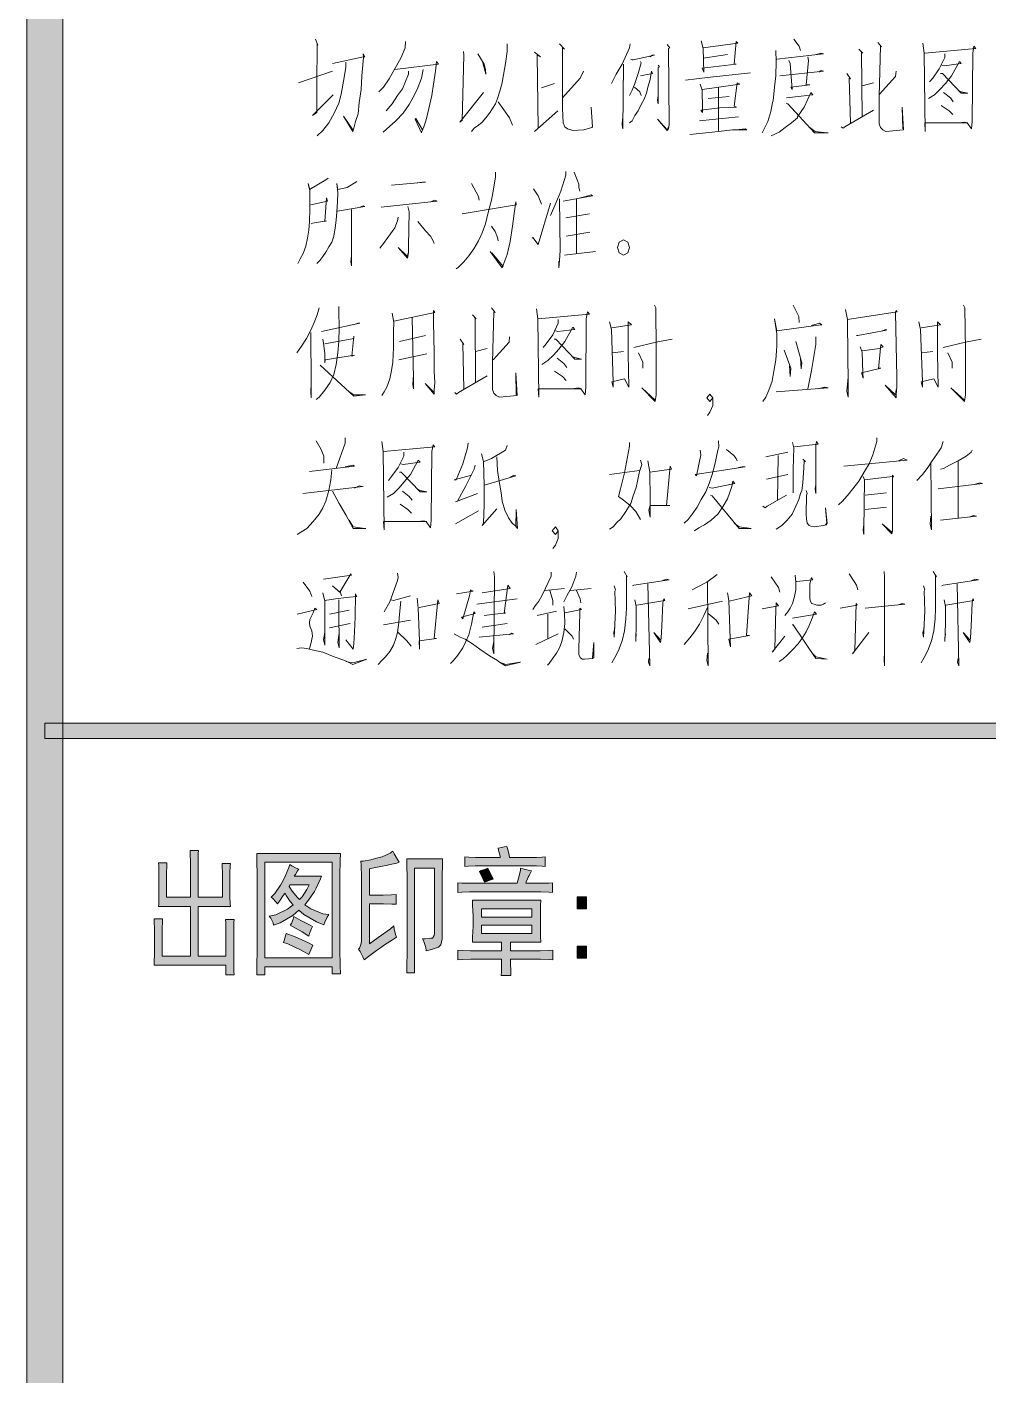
# Model space of a CAD drawing. Header units: millimetres. Extents: x 0 to 586, y 0 to 414.
# Drawn here: x 541.05 to 559.45, y 281.73 to 307.53 of the extents above; entities that cross this region are included whole.
import ezdxf

# ---------------------------------------------------------------- set-up
doc = ezdxf.new("R2010")
doc.units = ezdxf.units.MM

msp = doc.modelspace()

# ---------------------------------------------------------------- hatches: boundary and pattern name
h = msp.add_hatch(color=0)
h.dxf.hatch_style = 2
h.paths.add_polyline_path([(541.736139, 9.860139), (541.048222, 9.860139), (541.048222, 404.223361), (541.736139, 404.223361)])
h = msp.add_hatch(color=0)
h.dxf.hatch_style = 2
h.paths.add_polyline_path([(541.390417, 293.906222), (541.390417, 294.202556), (575.772139, 294.202556), (575.772139, 293.906222)])
h = msp.add_hatch(color=0)
h.dxf.hatch_style = 2
h.paths.add_polyline_path([(550.238083, 291.838944), (550.255722, 291.7825), (550.283944, 291.676667), (550.291, 291.630806), (550.749611, 291.630806), (550.802528, 291.630806), (550.915417, 291.637861), (550.971861, 291.641389), (550.971861, 291.457944), (550.915417, 291.461472), (550.806056, 291.468528), (550.756667, 291.468528), (549.694806, 291.468528), (549.627778, 291.468528), (549.493722, 291.461472), (549.43375, 291.457944), (549.43375, 291.641389), (549.511361, 291.637861), (549.638361, 291.630806), (549.68775, 291.630806), (550.107556, 291.630806), (550.107556, 291.659028), (550.086389, 291.743694), (550.06875, 291.807194), (550.1005, 291.817778), (550.188694, 291.831889)])
h = msp.add_hatch(color=0)
h.dxf.hatch_style = 2
h.paths.add_polyline_path([(543.729333, 291.5285), (543.725806, 291.461472), (543.722278, 291.338), (543.722278, 291.281556), (543.722278, 290.868806), (544.177361, 290.868806), (544.177361, 291.475583), (544.177361, 291.549667), (544.173833, 291.694306), (544.170306, 291.764861), (544.332583, 291.764861), (544.329056, 291.704889), (544.325528, 291.56025), (544.325528, 291.475583), (544.325528, 290.868806), (544.791194, 290.868806), (544.791194, 291.249806), (544.791194, 291.330944), (544.787667, 291.468528), (544.784139, 291.517917), (544.946417, 291.517917), (544.939361, 291.468528), (544.935833, 291.327417), (544.935833, 291.239222), (544.935833, 290.960528), (544.935833, 290.879389), (544.939361, 290.745333), (544.946417, 290.692417), (544.325528, 290.692417), (544.325528, 289.743444), (544.858222, 289.743444), (544.858222, 290.177361), (544.858222, 290.254972), (544.854694, 290.389028), (544.851167, 290.445472), (545.013444, 290.445472), (545.009917, 290.389028), (545.006389, 290.2585), (545.006389, 290.187944), (545.006389, 289.722278), (545.006389, 289.619972), (545.009917, 289.450639), (545.013444, 289.383611), (544.858222, 289.383611), (544.858222, 289.567056), (543.482389, 289.567056), (543.485917, 289.630556), (543.489444, 289.778722), (543.489444, 289.866917), (543.489444, 290.177361), (543.489444, 290.265556), (543.485917, 290.403139), (543.482389, 290.456056), (543.644667, 290.456056), (543.641139, 290.403139), (543.637611, 290.265556), (543.637611, 290.177361), (543.637611, 289.743444), (544.177361, 289.743444), (544.177361, 290.692417), (543.567056, 290.692417), (543.570583, 290.745333), (543.574111, 290.872333), (543.574111, 290.949944), (543.574111, 291.270972), (543.574111, 291.338), (543.570583, 291.468528), (543.567056, 291.5285)])
h = msp.add_hatch(color=0)
h.paths.add_polyline_path([(547.048972, 291.704889), (547.045444, 291.574361), (547.041917, 291.292139), (547.041917, 291.136917), (547.041917, 290.032722), (547.041917, 289.873972), (547.045444, 289.556472), (547.048972, 289.404778), (546.89375, 289.404778), (546.89375, 289.538833), (545.602583, 289.538833), (545.602583, 289.383611), (545.447361, 289.383611), (545.450889, 289.542361), (545.454417, 289.873972), (545.454417, 290.043306), (545.454417, 291.136917), (545.454417, 291.285083), (545.450889, 291.570833), (545.447361, 291.704889)])
h.paths.add_polyline_path([(546.89375, 289.711694), (546.89375, 291.539083), (545.602583, 291.539083), (545.602583, 289.711694)])
h = msp.add_hatch(color=0)
h.dxf.hatch_style = 2
h.paths.add_polyline_path([(548.124944, 290.103278), (548.047333, 290.057417), (547.895639, 289.958639), (547.818028, 289.902194), (547.743944, 289.849278), (547.588722, 289.732861), (547.507583, 289.672889), (547.479361, 289.729333), (547.426444, 289.831639), (547.398222, 289.8775), (547.415861, 289.895139), (547.444083, 289.965694), (547.451139, 290.022139), (547.451139, 291.105167), (547.451139, 291.256861), (547.447611, 291.482639), (547.444083, 291.56025), (547.486417, 291.56025), (547.634583, 291.588472), (547.740417, 291.616694), (547.849778, 291.644917), (548.005, 291.715472), (548.054389, 291.754278), (548.082611, 291.697833), (548.146111, 291.592), (548.177861, 291.539083), (548.128472, 291.524972), (548.005, 291.493222), (547.927389, 291.475583), (547.853306, 291.461472), (547.691028, 291.429722), (547.606361, 291.415611), (547.606361, 290.911139), (547.793333, 290.911139), (547.867417, 290.911139), (548.029694, 290.914667), (548.117889, 290.921722), (548.117889, 290.73475), (548.03675, 290.738278), (547.874472, 290.745333), (547.793333, 290.745333), (547.606361, 290.745333), (547.606361, 289.979806), (547.775694, 290.096222), (548.008528, 290.265556), (548.072028, 290.322), (548.079083, 290.265556), (548.107306, 290.156194)])
h = msp.add_hatch(color=0)
h.dxf.hatch_style = 2
h.paths.add_polyline_path([(549.006889, 291.602583), (549.003361, 291.493222), (548.999833, 291.2745), (548.999833, 291.168667), (548.999833, 290.166778), (548.999833, 290.075056), (548.975139, 289.958639), (548.950444, 289.933944), (548.92575, 289.912778), (548.795222, 289.866917), (548.689389, 289.84575), (548.685861, 289.90925), (548.650583, 290.022139), (548.618833, 290.075056), (548.67175, 290.075056), (548.752889, 290.078583), (548.781111, 290.085639), (548.812861, 290.089167), (548.848139, 290.135028), (548.851667, 290.177361), (548.851667, 291.426194), (548.467139, 291.426194), (548.467139, 289.422417), (548.318972, 289.422417), (548.3225, 289.552944), (548.326028, 289.821056), (548.326028, 289.962167), (548.326028, 291.136917), (548.326028, 291.249806), (548.3225, 291.482639), (548.318972, 291.602583)])
h = msp.add_hatch(color=0)
h.paths.add_polyline_path([(546.251694, 291.405028), (546.230528, 291.373278), (546.188194, 291.30625), (546.167028, 291.270972), (546.685611, 291.270972), (546.6715, 291.225111), (546.618583, 291.112222), (546.586833, 291.045194), (546.551556, 290.978167), (546.442194, 290.815889), (546.368111, 290.724167), (546.484528, 290.646556), (546.713833, 290.554833), (546.826722, 290.537194), (546.7985, 290.491333), (546.752639, 290.392556), (546.731472, 290.343167), (546.590361, 290.399611), (546.350472, 290.537194), (546.251694, 290.621861), (546.138806, 290.523083), (545.898917, 290.378444), (545.771917, 290.332583), (545.761333, 290.378444), (545.719, 290.466639), (545.68725, 290.508972), (545.810722, 290.533667), (546.040028, 290.643028), (546.145861, 290.724167), (546.089417, 290.791194), (546.011806, 290.904083), (545.990639, 290.949944), (545.955361, 290.900556), (545.881278, 290.794722), (545.842472, 290.745333), (545.81425, 290.784139), (545.757806, 290.847639), (545.726056, 290.868806), (545.793083, 290.939361), (545.905972, 291.101639), (545.951833, 291.193361), (545.997694, 291.285083), (546.064722, 291.436778), (546.082361, 291.49675), (546.121167, 291.472056), (546.205833, 291.426194)])
h.paths.add_polyline_path([(546.06825, 291.073417), (546.124694, 290.98875), (546.227, 290.86175), (546.269333, 290.826472), (546.318722, 290.879389), (546.410444, 291.016972), (546.452778, 291.105167), (546.082361, 291.105167)])
h = msp.add_hatch(color=0)
h.dxf.hatch_style = 2
h.paths.add_polyline_path([(550.809583, 291.136917), (550.887194, 291.136917), (551.038889, 291.140444), (551.112972, 291.1475), (551.112972, 290.960528), (551.038889, 290.967583), (550.887194, 290.971111), (550.809583, 290.971111), (549.596028, 290.971111), (549.521944, 290.971111), (549.373778, 290.967583), (549.299694, 290.960528), (549.299694, 291.1475), (549.377306, 291.140444), (549.525472, 291.136917), (549.596028, 291.136917), (550.432111, 291.136917), (550.460333, 291.235694), (550.495611, 291.380333), (550.499139, 291.426194), (550.541472, 291.415611), (550.647306, 291.390917), (550.710806, 291.373278), (550.693167, 291.348583), (550.661417, 291.288611), (550.647306, 291.256861), (550.633194, 291.221583), (550.6085, 291.161611), (550.601444, 291.136917)])
h = msp.add_hatch(color=0)
h.dxf.hatch_style = 2
h.paths.add_polyline_path([(549.712444, 291.362694), (549.747722, 291.380333), (549.828861, 291.408556), (549.874722, 291.426194), (549.895889, 291.373278), (549.948806, 291.270972), (549.9735, 291.218056), (549.927639, 291.203944), (549.8465, 291.172194), (549.811222, 291.158083), (549.786528, 291.214528), (549.733611, 291.316833)])
h = msp.add_hatch(color=0)
h.paths.add_polyline_path([(550.887194, 290.815889), (550.883667, 290.710056), (550.880139, 290.501917), (550.880139, 290.403139), (550.880139, 290.311417), (550.883667, 290.113861), (550.887194, 290.011556), (550.308639, 290.011556), (550.308639, 289.84575), (550.802528, 289.84575), (550.876611, 289.84575), (551.035361, 289.852806), (551.120028, 289.856333), (551.120028, 289.672889), (551.038889, 289.676417), (550.880139, 289.683472), (550.802528, 289.683472), (550.308639, 289.683472), (550.308639, 289.605861), (550.312167, 289.450639), (550.315694, 289.373028), (550.128722, 289.373028), (550.13225, 289.450639), (550.135778, 289.605861), (550.135778, 289.683472), (549.610139, 289.683472), (549.550167, 289.683472), (549.394944, 289.676417), (549.299694, 289.672889), (549.299694, 289.856333), (549.391417, 289.852806), (549.539583, 289.84575), (549.603083, 289.84575), (550.135778, 289.84575), (550.135778, 290.011556), (549.578389, 290.011556), (549.581917, 290.113861), (549.588972, 290.314944), (549.588972, 290.413722), (549.588972, 290.5125), (549.581917, 290.713583), (549.578389, 290.815889)])
h.paths.add_polyline_path([(550.717861, 290.487806), (550.717861, 290.650083), (549.75125, 290.650083), (549.75125, 290.487806)])
h.paths.add_polyline_path([(550.717861, 290.177361), (550.717861, 290.332583), (549.75125, 290.332583), (549.75125, 290.177361)])
h = msp.add_hatch(color=0)
h.dxf.hatch_style = 2
h.paths.add_polyline_path([(551.762083, 290.650083), (551.582167, 290.650083), (551.582167, 290.879389), (551.762083, 290.879389)])
h = msp.add_hatch(color=0)
h.dxf.hatch_style = 2
h.paths.add_polyline_path([(546.159972, 290.498389), (546.2905, 290.424306), (546.470417, 290.332583), (546.516278, 290.311417), (546.495111, 290.269083), (546.459833, 290.177361), (546.445722, 290.124444), (546.315194, 290.209111), (546.135278, 290.311417), (546.089417, 290.332583), (546.110583, 290.367861), (546.145861, 290.449)])
h = msp.add_hatch(color=0)
h.dxf.hatch_style = 2
h.paths.add_polyline_path([(546.011806, 290.177361), (546.184667, 290.110333), (546.438667, 289.997444), (546.523333, 289.951583), (546.505694, 289.90925), (546.466889, 289.821056), (546.445722, 289.775194), (546.286972, 289.863389), (546.043556, 289.976278), (545.958889, 290.000972), (545.973, 290.043306), (546.001222, 290.1315)])
h = msp.add_hatch(color=0)
h.dxf.hatch_style = 2
h.paths.add_polyline_path([(551.762083, 289.701111), (551.582167, 289.701111), (551.582167, 289.930417), (551.762083, 289.930417)])

# ---------------------------------------------------------------- linework, layer by layer
at = {"color": 0, "lineweight": 0}
for points in [[(541.736139, 9.860139), (541.048222, 9.860139), (541.048222, 404.223361), (541.736139, 404.223361)], [(552.587583, 303.304222), (552.552306, 303.406528), (552.471167, 303.448861), (552.3865, 303.406528), (552.35475, 303.304222), (552.3865, 303.201917), (552.471167, 303.159583), (552.552306, 303.201917)], [(541.390417, 293.906222), (541.390417, 294.202556), (575.772139, 294.202556), (575.772139, 293.906222)], [(550.238083, 291.838944), (550.255722, 291.7825), (550.283944, 291.676667), (550.291, 291.630806), (550.749611, 291.630806), (550.802528, 291.630806), (550.915417, 291.637861), (550.971861, 291.641389), (550.971861, 291.457944), (550.915417, 291.461472), (550.806056, 291.468528), (550.756667, 291.468528), (549.694806, 291.468528), (549.627778, 291.468528), (549.493722, 291.461472), (549.43375, 291.457944), (549.43375, 291.641389), (549.511361, 291.637861), (549.638361, 291.630806), (549.68775, 291.630806), (550.107556, 291.630806), (550.107556, 291.659028), (550.086389, 291.743694), (550.06875, 291.807194), (550.1005, 291.817778), (550.188694, 291.831889)], [(543.729333, 291.5285), (543.725806, 291.461472), (543.722278, 291.338), (543.722278, 291.281556), (543.722278, 290.868806), (544.177361, 290.868806), (544.177361, 291.475583), (544.177361, 291.549667), (544.173833, 291.694306), (544.170306, 291.764861), (544.332583, 291.764861), (544.329056, 291.704889), (544.325528, 291.56025), (544.325528, 291.475583), (544.325528, 290.868806), (544.791194, 290.868806), (544.791194, 291.249806), (544.791194, 291.330944), (544.787667, 291.468528), (544.784139, 291.517917), (544.946417, 291.517917), (544.939361, 291.468528), (544.935833, 291.327417), (544.935833, 291.239222), (544.935833, 290.960528), (544.935833, 290.879389), (544.939361, 290.745333), (544.946417, 290.692417), (544.325528, 290.692417), (544.325528, 289.743444), (544.858222, 289.743444), (544.858222, 290.177361), (544.858222, 290.254972), (544.854694, 290.389028), (544.851167, 290.445472), (545.013444, 290.445472), (545.009917, 290.389028), (545.006389, 290.2585), (545.006389, 290.187944), (545.006389, 289.722278), (545.006389, 289.619972), (545.009917, 289.450639), (545.013444, 289.383611), (544.858222, 289.383611), (544.858222, 289.567056), (543.482389, 289.567056), (543.485917, 289.630556), (543.489444, 289.778722), (543.489444, 289.866917), (543.489444, 290.177361), (543.489444, 290.265556), (543.485917, 290.403139), (543.482389, 290.456056), (543.644667, 290.456056), (543.641139, 290.403139), (543.637611, 290.265556), (543.637611, 290.177361), (543.637611, 289.743444), (544.177361, 289.743444), (544.177361, 290.692417), (543.567056, 290.692417), (543.570583, 290.745333), (543.574111, 290.872333), (543.574111, 290.949944), (543.574111, 291.270972), (543.574111, 291.338), (543.570583, 291.468528), (543.567056, 291.5285)], [(547.048972, 291.704889), (547.045444, 291.574361), (547.041917, 291.292139), (547.041917, 291.136917), (547.041917, 290.032722), (547.041917, 289.873972), (547.045444, 289.556472), (547.048972, 289.404778), (546.89375, 289.404778), (546.89375, 289.538833), (545.602583, 289.538833), (545.602583, 289.383611), (545.447361, 289.383611), (545.450889, 289.542361), (545.454417, 289.873972), (545.454417, 290.043306), (545.454417, 291.136917), (545.454417, 291.285083), (545.450889, 291.570833), (545.447361, 291.704889)], [(546.89375, 289.711694), (546.89375, 291.539083), (545.602583, 291.539083), (545.602583, 289.711694)], [(548.124944, 290.103278), (548.047333, 290.057417), (547.895639, 289.958639), (547.818028, 289.902194), (547.743944, 289.849278), (547.588722, 289.732861), (547.507583, 289.672889), (547.479361, 289.729333), (547.426444, 289.831639), (547.398222, 289.8775), (547.415861, 289.895139), (547.444083, 289.965694), (547.451139, 290.022139), (547.451139, 291.105167), (547.451139, 291.256861), (547.447611, 291.482639), (547.444083, 291.56025), (547.486417, 291.56025), (547.634583, 291.588472), (547.740417, 291.616694), (547.849778, 291.644917), (548.005, 291.715472), (548.054389, 291.754278), (548.082611, 291.697833), (548.146111, 291.592), (548.177861, 291.539083), (548.128472, 291.524972), (548.005, 291.493222), (547.927389, 291.475583), (547.853306, 291.461472), (547.691028, 291.429722), (547.606361, 291.415611), (547.606361, 290.911139), (547.793333, 290.911139), (547.867417, 290.911139), (548.029694, 290.914667), (548.117889, 290.921722), (548.117889, 290.73475), (548.03675, 290.738278), (547.874472, 290.745333), (547.793333, 290.745333), (547.606361, 290.745333), (547.606361, 289.979806), (547.775694, 290.096222), (548.008528, 290.265556), (548.072028, 290.322), (548.079083, 290.265556), (548.107306, 290.156194)], [(549.006889, 291.602583), (549.003361, 291.493222), (548.999833, 291.2745), (548.999833, 291.168667), (548.999833, 290.166778), (548.999833, 290.075056), (548.975139, 289.958639), (548.950444, 289.933944), (548.92575, 289.912778), (548.795222, 289.866917), (548.689389, 289.84575), (548.685861, 289.90925), (548.650583, 290.022139), (548.618833, 290.075056), (548.67175, 290.075056), (548.752889, 290.078583), (548.781111, 290.085639), (548.812861, 290.089167), (548.848139, 290.135028), (548.851667, 290.177361), (548.851667, 291.426194), (548.467139, 291.426194), (548.467139, 289.422417), (548.318972, 289.422417), (548.3225, 289.552944), (548.326028, 289.821056), (548.326028, 289.962167), (548.326028, 291.136917), (548.326028, 291.249806), (548.3225, 291.482639), (548.318972, 291.602583)], [(546.251694, 291.405028), (546.230528, 291.373278), (546.188194, 291.30625), (546.167028, 291.270972), (546.685611, 291.270972), (546.6715, 291.225111), (546.618583, 291.112222), (546.586833, 291.045194), (546.551556, 290.978167), (546.442194, 290.815889), (546.368111, 290.724167), (546.484528, 290.646556), (546.713833, 290.554833), (546.826722, 290.537194), (546.7985, 290.491333), (546.752639, 290.392556), (546.731472, 290.343167), (546.590361, 290.399611), (546.350472, 290.537194), (546.251694, 290.621861), (546.138806, 290.523083), (545.898917, 290.378444), (545.771917, 290.332583), (545.761333, 290.378444), (545.719, 290.466639), (545.68725, 290.508972), (545.810722, 290.533667), (546.040028, 290.643028), (546.145861, 290.724167), (546.089417, 290.791194), (546.011806, 290.904083), (545.990639, 290.949944), (545.955361, 290.900556), (545.881278, 290.794722), (545.842472, 290.745333), (545.81425, 290.784139), (545.757806, 290.847639), (545.726056, 290.868806), (545.793083, 290.939361), (545.905972, 291.101639), (545.951833, 291.193361), (545.997694, 291.285083), (546.064722, 291.436778), (546.082361, 291.49675), (546.121167, 291.472056), (546.205833, 291.426194)], [(550.809583, 291.136917), (550.887194, 291.136917), (551.038889, 291.140444), (551.112972, 291.1475), (551.112972, 290.960528), (551.038889, 290.967583), (550.887194, 290.971111), (550.809583, 290.971111), (549.596028, 290.971111), (549.521944, 290.971111), (549.373778, 290.967583), (549.299694, 290.960528), (549.299694, 291.1475), (549.377306, 291.140444), (549.525472, 291.136917), (549.596028, 291.136917), (550.432111, 291.136917), (550.460333, 291.235694), (550.495611, 291.380333), (550.499139, 291.426194), (550.541472, 291.415611), (550.647306, 291.390917), (550.710806, 291.373278), (550.693167, 291.348583), (550.661417, 291.288611), (550.647306, 291.256861), (550.633194, 291.221583), (550.6085, 291.161611), (550.601444, 291.136917)], [(549.712444, 291.362694), (549.747722, 291.380333), (549.828861, 291.408556), (549.874722, 291.426194), (549.895889, 291.373278), (549.948806, 291.270972), (549.9735, 291.218056), (549.927639, 291.203944), (549.8465, 291.172194), (549.811222, 291.158083), (549.786528, 291.214528), (549.733611, 291.316833)], [(546.06825, 291.073417), (546.124694, 290.98875), (546.227, 290.86175), (546.269333, 290.826472), (546.318722, 290.879389), (546.410444, 291.016972), (546.452778, 291.105167), (546.082361, 291.105167)], [(550.887194, 290.815889), (550.883667, 290.710056), (550.880139, 290.501917), (550.880139, 290.403139), (550.880139, 290.311417), (550.883667, 290.113861), (550.887194, 290.011556), (550.308639, 290.011556), (550.308639, 289.84575), (550.802528, 289.84575), (550.876611, 289.84575), (551.035361, 289.852806), (551.120028, 289.856333), (551.120028, 289.672889), (551.038889, 289.676417), (550.880139, 289.683472), (550.802528, 289.683472), (550.308639, 289.683472), (550.308639, 289.605861), (550.312167, 289.450639), (550.315694, 289.373028), (550.128722, 289.373028), (550.13225, 289.450639), (550.135778, 289.605861), (550.135778, 289.683472), (549.610139, 289.683472), (549.550167, 289.683472), (549.394944, 289.676417), (549.299694, 289.672889), (549.299694, 289.856333), (549.391417, 289.852806), (549.539583, 289.84575), (549.603083, 289.84575), (550.135778, 289.84575), (550.135778, 290.011556), (549.578389, 290.011556), (549.581917, 290.113861), (549.588972, 290.314944), (549.588972, 290.413722), (549.588972, 290.5125), (549.581917, 290.713583), (549.578389, 290.815889)], [(551.762083, 290.650083), (551.582167, 290.650083), (551.582167, 290.879389), (551.762083, 290.879389)], [(550.717861, 290.487806), (550.717861, 290.650083), (549.75125, 290.650083), (549.75125, 290.487806)], [(546.159972, 290.498389), (546.2905, 290.424306), (546.470417, 290.332583), (546.516278, 290.311417), (546.495111, 290.269083), (546.459833, 290.177361), (546.445722, 290.124444), (546.315194, 290.209111), (546.135278, 290.311417), (546.089417, 290.332583), (546.110583, 290.367861), (546.145861, 290.449)], [(550.717861, 290.177361), (550.717861, 290.332583), (549.75125, 290.332583), (549.75125, 290.177361)], [(546.011806, 290.177361), (546.184667, 290.110333), (546.438667, 289.997444), (546.523333, 289.951583), (546.505694, 289.90925), (546.466889, 289.821056), (546.445722, 289.775194), (546.286972, 289.863389), (546.043556, 289.976278), (545.958889, 290.000972), (545.973, 290.043306), (546.001222, 290.1315)], [(551.762083, 289.701111), (551.582167, 289.701111), (551.582167, 289.930417), (551.762083, 289.930417)]]:
    msp.add_lwpolyline(points, close=True, dxfattribs=at)
for points in [[(546.572722, 307.290611), (546.618583, 307.174194), (546.608, 307.216528), (546.597417, 306.3875), (546.597417, 305.890083), (546.516278, 305.833639), (546.911389, 306.225222)], [(555.734361, 307.290611), (555.836667, 307.160083), (555.861361, 307.071889)], [(548.297806, 307.24475), (548.287222, 307.128333), (548.206083, 306.92725), (548.075556, 306.690889), (547.983833, 306.532139), (547.878, 306.373389), (547.786278, 306.285194)], [(549.405528, 307.057778), (549.416111, 306.983694), (549.380833, 305.731333), (549.334972, 305.703111), (549.790056, 306.271083)], [(550.245139, 307.202417), (550.245139, 307.086), (550.245139, 307.057778), (550.209861, 306.824944), (550.174583, 306.606222), (550.164, 306.574472), (550.149889, 306.458056), (550.104028, 306.299306), (550.058167, 306.154667), (550.022889, 306.052361), (549.962917, 305.964167), (549.906472, 305.875972), (549.835917, 305.787778), (549.765361, 305.703111), (549.694806, 305.643139), (549.613667, 305.586694), (549.557222, 305.526722)], [(550.76725, 307.043667), (550.883667, 306.955472), (550.816639, 306.983694), (550.837806, 305.586694), (550.76725, 305.526722), (551.21175, 305.921833)], [(551.247028, 307.202417), (551.33875, 307.100111), (551.303472, 307.128333), (551.303472, 306.824944), (551.303472, 306.518028), (551.303472, 306.239333), (551.303472, 306.03825), (551.303472, 306.024139), (551.303472, 305.964167), (551.317583, 305.689), (551.349333, 305.614917), (551.398722, 305.572583), (551.501028, 305.540833), (551.712694, 305.554944), (551.864389, 305.600806), (551.874972, 305.614917), (551.853806, 305.992389)], [(552.598167, 307.202417), (552.587583, 307.128333), (552.446472, 306.810833), (552.330056, 306.620333), (552.238333, 306.443944)], [(553.30725, 307.188306), (553.356639, 307.128333), (553.331944, 307.114222), (553.342528, 305.671361), (553.342528, 305.65725), (553.331944, 305.572583), (553.30725, 305.540833), (553.123806, 305.759556), (553.30725, 305.554944), (553.331944, 305.614917)], [(553.959889, 307.262389), (553.995167, 307.114222), (554.009278, 306.662667), (553.974, 306.73675), (554.626639, 306.810833), (554.591361, 306.810833), (554.626639, 307.24475), (554.661917, 307.216528), (553.995167, 307.128333)], [(555.385111, 307.071889), (555.395694, 306.867278), (555.385111, 306.592111), (555.360417, 306.373389), (555.335722, 306.108806), (555.325139, 306.080583), (555.289861, 305.904194), (555.233417, 305.717222), (555.162861, 305.572583), (555.127583, 305.4985)], [(555.406278, 306.909611), (556.302333, 307.011917), (556.245889, 307.026028), (556.16475, 306.997806)], [(556.979667, 307.100111), (557.050222, 307.026028), (557.025528, 307.043667), (557.039639, 305.805417)], [(557.3395, 307.230639), (557.410056, 307.142444), (557.388889, 307.160083), (557.364194, 306.197), (557.364194, 305.787778), (557.364194, 305.671361), (557.388889, 305.600806), (557.43475, 305.554944), (557.491194, 305.526722), (557.829861, 305.554944), (557.808694, 305.992389), (557.819278, 305.572583)], [(558.203806, 307.216528), (558.2285, 307.026028), (558.249667, 305.526722), (558.239083, 305.689), (559.064583, 305.689), (559.008139, 305.703111), (558.891722, 305.689)], [(558.239083, 307.026028), (559.216278, 307.114222), (559.181, 307.160083), (559.159833, 307.026028), (559.14925, 305.717222), (559.135139, 305.572583), (559.054, 305.689)], [(547.154806, 306.853167), (547.154806, 306.750861), (547.108944, 306.489806), (547.063083, 306.239333), (547.017222, 306.066472), (546.932556, 305.875972), (546.83025, 305.689), (546.713833, 305.540833), (546.608, 305.438528)], [(546.900806, 306.824944), (547.493472, 306.955472), (547.482889, 307.011917), (547.518167, 306.955472), (547.493472, 306.941361), (547.458194, 306.592111), (547.447611, 306.327528), (547.412333, 306.080583), (547.387639, 305.861861), (547.341778, 305.717222), (547.3065, 305.586694), (547.285333, 305.526722), (547.108944, 305.819528), (547.285333, 305.554944)], [(548.089667, 306.708528), (548.92575, 306.810833), (548.890472, 306.867278), (548.869306, 306.676778), (548.834028, 306.429833), (548.79875, 306.211111), (548.742306, 305.964167), (548.692917, 305.745444), (548.647056, 305.614917), (548.611778, 305.526722), (548.601194, 305.4985), (548.484778, 305.759556), (548.495361, 305.773667), (548.622361, 305.554944)], [(549.684222, 307.011917), (549.800639, 306.810833), (549.825333, 306.708528), (549.835917, 306.620333), (549.779472, 306.839056)], [(552.471167, 306.810833), (552.457056, 305.572583), (552.446472, 305.65725), (552.446472, 305.671361), (552.457056, 305.805417)], [(552.795722, 306.867278), (552.806306, 306.839056), (552.749861, 306.634444), (552.689889, 306.443944), (552.633444, 306.313417), (552.587583, 306.211111)], [(552.60875, 306.909611), (552.633444, 306.8955), (552.654611, 306.8955), (553.063833, 306.983694), (553.028556, 306.983694), (552.972111, 306.955472)], [(553.134389, 306.793194), (553.159083, 306.764972), (553.134389, 306.750861), (553.134389, 306.052361), (553.123806, 306.122917), (553.134389, 306.211111)], [(553.995167, 306.92725), (554.464361, 306.997806)], [(555.639111, 306.881389), (555.663806, 306.824944), (555.699083, 306.327528), (555.674389, 306.373389), (556.03775, 306.415722), (555.967194, 306.415722), (556.013056, 306.881389), (556.002472, 306.955472)], [(558.563639, 306.793194), (558.613028, 306.779083), (558.937583, 306.824944), (558.902306, 306.867278), (558.750611, 306.592111), (558.634194, 306.443944), (558.528361, 306.327528), (558.426056, 306.225222), (558.309639, 306.154667)], [(558.623611, 307.011917), (558.623611, 306.941361), (558.517778, 306.722639), (558.390778, 306.54625), (558.330806, 306.475694)], [(546.248167, 306.458056), (546.900806, 306.676778)], [(548.636472, 306.708528), (548.611778, 306.574472), (548.601194, 306.54625), (548.520056, 306.327528), (548.438917, 306.168778), (548.368361, 306.03825), (548.251944, 305.875972), (548.110833, 305.731333), (548.10025, 305.717222), (547.994417, 305.629028), (547.867417, 305.512611)], [(548.35425, 306.676778), (548.35425, 306.620333), (548.237833, 306.341639), (548.146111, 306.211111), (548.040278, 306.052361), (547.923861, 305.921833)], [(551.303472, 306.168778), (551.642139, 306.54625), (551.702111, 306.676778)], [(552.795722, 306.592111), (553.028556, 306.634444), (553.007389, 306.676778), (552.982694, 306.518028), (552.936833, 306.373389), (552.912139, 306.256972), (552.866278, 306.140556), (552.806306, 306.03825), (552.749861, 305.921833), (552.689889, 305.833639), (552.633444, 305.731333), (552.587583, 305.689)], [(553.660028, 306.503917), (554.079833, 306.560361), (554.905333, 306.648556)], [(555.46625, 306.592111), (556.302333, 306.676778), (556.256472, 306.690889), (556.210611, 306.662667)], [(556.746833, 306.634444), (556.817389, 306.532139), (556.792694, 306.54625), (556.817389, 305.689)], [(557.692278, 306.676778), (557.678167, 306.574472), (557.374778, 306.239333)], [(558.542472, 306.634444), (558.57775, 306.634444), (558.937583, 306.256972), (559.064583, 306.256972), (558.937583, 306.285194), (558.881139, 306.313417)], [(550.897778, 306.359278), (551.151778, 306.443944)], [(552.679306, 306.373389), (552.785139, 306.285194), (552.806306, 306.211111)], [(553.938722, 306.429833), (553.974, 306.313417), (553.984583, 305.964167), (553.984583, 305.890083), (553.949306, 305.935944), (554.312667, 305.978278), (554.637222, 305.992389), (554.591361, 306.0065), (554.647806, 306.458056), (554.697194, 306.429833), (554.298556, 306.373389), (553.974, 306.327528)], [(554.287972, 306.373389), (554.287972, 305.526722)], [(555.59325, 306.168778), (556.094194, 306.225222), (556.058917, 306.271083), (556.002472, 306.140556), (555.931917, 305.992389), (555.871944, 305.904194), (555.801389, 305.805417), (555.801389, 305.787778), (555.684972, 305.689), (555.568556, 305.600806), (555.452139, 305.512611), (555.300444, 305.438528)], [(557.258361, 306.458056), (557.039639, 306.401611)], [(558.598917, 306.271083), (558.729444, 306.168778), (558.785889, 306.094694)], [(550.347444, 305.643139), (550.291, 305.787778), (550.06875, 306.094694)], [(554.090417, 306.154667), (554.496111, 306.197)], [(555.582667, 306.066472), (555.617944, 306.052361), (556.129472, 305.4985), (556.387, 305.4985), (556.372889, 305.4985), (556.140056, 305.526722), (556.03775, 305.600806)], [(558.553056, 306.024139), (558.70475, 305.921833), (558.775306, 305.84775)], [(553.928139, 305.731333), (554.6725, 305.805417)], [(556.641, 305.614917), (556.676278, 305.586694), (556.711556, 305.614917), (557.258361, 305.935944)], [(553.741167, 305.470278), (554.287972, 305.526722), (554.556083, 305.554944), (554.834778, 305.554944), (554.7995, 305.572583), (554.626639, 305.554944)], [(550.022889, 304.747083), (550.022889, 304.658889), (549.977028, 304.383722), (549.94175, 304.207333), (549.881778, 303.9745), (549.825333, 303.755778), (549.765361, 303.582917), (549.694806, 303.43475), (549.603083, 303.276), (549.511361, 303.145472), (549.416111, 303.029056), (549.310278, 302.92675), (549.264417, 302.895)], [(551.363444, 304.761194), (551.363444, 304.687111), (551.268194, 304.383722), (551.176472, 304.150889), (551.070639, 303.918056)], [(551.525722, 304.747083), (551.617444, 304.51425), (551.617444, 304.454278), (551.631556, 304.383722)], [(546.816139, 304.630667), (546.770278, 304.602444), (546.456306, 304.411944), (546.431611, 304.528361), (546.466889, 304.411944), (546.466889, 304.034472), (546.456306, 303.801639), (546.445722, 303.639361), (546.421028, 303.480611), (546.38575, 303.332444), (546.339889, 303.187806), (546.279917, 303.0855), (546.234056, 302.997306)], [(547.366472, 304.570694), (547.1795, 304.454278), (547.003111, 304.411944), (546.981944, 304.528361), (547.003111, 304.351972), (546.992528, 304.179111), (546.981944, 303.988611), (546.967833, 303.829861), (546.946667, 303.681694), (546.921972, 303.522944), (546.886694, 303.406528), (546.83025, 303.318333), (546.770278, 303.216028), (546.713833, 303.131361), (546.653861, 303.057278), (546.597417, 302.997306)], [(548.029694, 304.500139), (548.682333, 304.556583), (548.622361, 304.556583), (548.520056, 304.542472)], [(549.708917, 304.207333), (549.694806, 304.281417), (549.557222, 304.528361)], [(546.491583, 303.755778), (546.516278, 303.769889), (546.784389, 303.81575), (546.749111, 303.801639), (546.784389, 304.253194), (546.805556, 304.193222), (546.481, 304.119139)], [(547.832139, 304.076806), (548.904583, 304.193222), (548.858722, 304.207333), (548.774056, 304.179111)], [(549.917056, 303.230139), (550.128722, 302.940861), (550.149889, 302.912639), (550.245139, 303.173694), (550.301583, 303.420639), (550.347444, 303.713444), (550.382722, 304.002722), (550.407417, 304.179111), (550.418, 304.119139), (549.380833, 303.946278)], [(550.746083, 304.426056), (550.837806, 304.295528), (550.897778, 304.13325)], [(551.247028, 304.235556), (551.257611, 303.247778), (551.247028, 303.057278), (551.232917, 302.912639), (551.232917, 303.043167)], [(551.317583, 304.193222), (551.874972, 304.295528), (551.853806, 304.309639), (551.747972, 304.281417), (551.571583, 304.235556), (551.571583, 303.187806)], [(546.992528, 304.002722), (547.518167, 304.090917), (547.482889, 304.105028), (547.422917, 304.076806)], [(547.260639, 304.034472), (547.260639, 302.954972), (547.250056, 303.029056), (547.260639, 303.145472)], [(548.343667, 304.090917), (548.368361, 303.988611), (548.35425, 303.332444), (548.35425, 303.216028), (548.343667, 303.131361), (548.333083, 303.099611), (548.156694, 303.304222), (548.333083, 303.131361), (548.343667, 303.187806)], [(550.721389, 303.480611), (550.731972, 303.494722), (550.837806, 303.364194), (551.070639, 304.150889)], [(551.363444, 303.872194), (551.818528, 303.946278)], [(548.156694, 303.886306), (548.146111, 303.81575), (548.089667, 303.681694), (547.959139, 303.494722), (547.878, 303.378306), (547.807444, 303.290111)], [(548.530639, 303.801639), (548.682333, 303.62525), (548.774056, 303.522944), (548.823444, 303.43475), (548.844611, 303.378306)], [(549.94175, 303.713444), (550.012306, 303.611139), (550.058167, 303.494722), (550.06875, 303.43475)], [(551.374028, 303.522944), (551.829111, 303.597028)], [(549.952333, 303.201917), (550.164, 302.940861), (550.149889, 302.940861)], [(551.33875, 303.159583), (551.934944, 303.230139)], [(546.643278, 302.147111), (546.608, 302.013056), (546.548028, 301.868417), (546.481, 301.723778), (546.399861, 301.5615), (546.304611, 301.416861), (546.212889, 301.286333)], [(547.017222, 302.175333), (547.017222, 302.087139), (547.027806, 301.766111), (547.017222, 301.505056), (547.003111, 301.286333), (546.967833, 301.067611), (546.921972, 300.877111), (546.851417, 300.718361), (546.749111, 300.573722), (546.643278, 300.439667), (546.583306, 300.397333)], [(549.94175, 302.147111), (550.012306, 302.058917), (549.987611, 302.073028), (549.962917, 301.109944), (549.962917, 300.70425), (549.962917, 300.587833), (549.987611, 300.51375), (550.033472, 300.471417), (550.093444, 300.439667), (550.432111, 300.471417), (550.407417, 300.908861), (550.418, 300.485528)], [(550.802528, 302.129472), (550.827222, 301.9425), (550.848389, 300.439667), (550.837806, 300.601944), (551.666833, 300.601944), (551.606861, 300.616056), (551.490444, 300.601944)], [(553.063833, 302.203556), (553.088528, 302.147111), (553.099111, 301.342778), (553.099111, 300.848889), (553.099111, 300.485528), (553.074417, 300.355), (552.820417, 300.616056), (553.074417, 300.383222)], [(555.72025, 302.203556), (555.826083, 301.984833), (555.836667, 301.868417)], [(556.722139, 302.115361), (556.757417, 301.928389), (556.757417, 301.868417), (556.771528, 300.690139), (556.771528, 300.439667), (556.746833, 300.556083), (556.771528, 300.820667)], [(558.983444, 302.203556), (559.008139, 302.147111), (559.018722, 301.342778), (559.018722, 300.848889), (559.018722, 300.485528), (558.997556, 300.355), (558.740028, 300.616056), (558.997556, 300.383222)], [(548.040278, 302.044806), (548.075556, 301.868417), (548.064972, 301.695556), (548.064972, 301.388639), (548.054389, 301.109944), (548.029694, 300.951194), (547.994417, 300.788917), (547.937972, 300.630167), (547.888583, 300.541972), (547.842722, 300.471417)], [(548.075556, 301.896639), (548.858722, 302.058917), (548.834028, 302.10125), (548.834028, 301.882528), (548.844611, 301.286333), (548.844611, 300.979417), (548.844611, 300.937083), (548.858722, 300.718361), (548.844611, 300.573722), (548.844611, 300.499639), (548.67175, 300.70425), (548.834028, 300.541972)], [(548.424806, 301.956611), (548.4495, 300.806556), (548.4495, 300.601944), (548.438917, 300.690139), (548.4495, 300.863)], [(549.578389, 302.013056), (549.648944, 301.9425), (549.627778, 301.956611), (549.638361, 300.718361)], [(550.837806, 301.9425), (551.818528, 302.027167), (551.78325, 302.073028), (551.758556, 301.9425), (551.747972, 300.630167), (551.737389, 300.485528), (551.652722, 300.601944)], [(551.222333, 301.928389), (551.222333, 301.854306), (551.1165, 301.635583), (550.9895, 301.459194), (550.933056, 301.388639)], [(552.203056, 301.882528), (552.238333, 301.737889), (552.270083, 300.732472), (552.270083, 300.630167), (552.248917, 300.732472), (552.492333, 300.788917), (552.573472, 300.630167), (552.562889, 301.272222), (552.562889, 301.882528), (552.622861, 301.826083), (552.248917, 301.766111)], [(556.0695, 301.811972), (556.221194, 301.854306), (556.270583, 301.826083), (556.245889, 301.826083), (555.406278, 301.709667), (555.360417, 301.9425), (555.406278, 301.649694), (555.406278, 301.416861), (555.385111, 301.155806), (555.349833, 300.937083), (555.314556, 300.746583), (555.254583, 300.573722), (555.198139, 300.439667), (555.138167, 300.355)], [(556.757417, 301.928389), (557.713444, 302.073028), (557.692278, 302.10125), (557.678167, 302.058917), (557.702861, 300.820667), (557.702861, 300.774806), (557.702861, 300.644278), (557.692278, 300.485528), (557.692278, 300.425556), (557.480611, 300.6725), (557.678167, 300.485528), (557.692278, 300.587833)], [(558.122667, 301.882528), (558.157944, 301.737889), (558.193222, 300.732472), (558.193222, 300.630167), (558.168528, 300.732472), (558.411944, 300.788917), (558.496611, 300.630167), (558.4825, 301.272222), (558.4825, 301.882528), (558.542472, 301.826083), (558.168528, 301.766111)], [(546.481, 301.677917), (546.491583, 300.70425), (546.491583, 300.425556), (546.481, 300.541972), (546.491583, 300.70425)], [(546.689139, 301.695556), (547.422917, 301.854306), (547.387639, 301.854306), (547.295917, 301.826083)], [(546.713833, 301.547389), (546.735, 301.430972), (546.749111, 301.272222), (546.749111, 301.095833), (546.759694, 301.155806), (547.317083, 301.244), (547.271222, 301.226361), (547.3065, 301.607361), (547.3065, 301.5615), (546.749111, 301.459194)], [(548.682333, 301.621472), (548.181389, 301.505056)], [(551.165889, 301.709667), (551.21175, 301.695556), (551.536306, 301.737889), (551.501028, 301.780222), (551.349333, 301.505056), (551.232917, 301.360417), (551.130611, 301.244), (551.024778, 301.141694), (550.908361, 301.067611)], [(556.933806, 301.621472), (556.954972, 301.621472), (557.505306, 301.723778), (557.491194, 301.737889), (557.424167, 301.709667)], [(549.345556, 301.547389), (549.416111, 301.445083), (549.394944, 301.459194), (549.416111, 300.601944)], [(549.860611, 301.374528), (549.638361, 301.314556)], [(550.291, 301.59325), (550.280417, 301.490944), (549.977028, 301.155806)], [(551.141194, 301.547389), (551.176472, 301.547389), (551.536306, 301.169917), (551.666833, 301.169917), (551.536306, 301.198139), (551.479861, 301.226361)], [(552.668722, 301.388639), (553.099111, 301.490944), (553.4025, 301.547389)], [(555.547389, 301.342778), (555.674389, 300.993528), (555.663806, 300.834778), (555.649694, 301.039389)], [(555.769639, 301.505056), (555.886056, 301.095833), (555.871944, 300.979417), (555.861361, 301.184028)], [(556.154167, 301.59325), (556.154167, 301.445083), (556.0695, 300.951194), (556.002472, 300.601944)], [(557.004361, 301.40275), (557.039639, 301.300444), (557.050222, 300.908861), (557.060806, 300.806556), (557.025528, 300.908861), (557.399472, 300.993528), (557.374778, 300.993528), (557.353611, 300.979417), (557.399472, 301.445083), (557.445333, 301.40275), (557.374778, 301.374528), (557.039639, 301.328667)], [(558.588333, 301.388639), (559.018722, 301.490944), (559.322111, 301.547389)], [(548.170806, 301.155806), (548.707028, 301.272222)], [(551.201167, 301.184028), (551.328167, 301.081722), (551.384611, 301.007639)], [(552.2595, 301.286333), (552.471167, 301.314556)], [(552.760444, 301.286333), (552.841583, 301.109944), (552.841583, 300.993528)], [(558.179111, 301.286333), (558.390778, 301.314556)], [(558.680056, 301.286333), (558.764722, 301.109944), (558.764722, 300.993528)], [(546.664444, 301.0535), (547.3065, 300.457306), (547.52875, 300.485528), (547.295917, 300.485528), (547.285333, 300.499639), (547.214778, 300.541972)], [(549.24325, 300.527861), (549.275, 300.499639), (549.310278, 300.527861), (549.860611, 300.848889)], [(551.151778, 300.937083), (551.303472, 300.834778), (551.374028, 300.760694)], [(555.395694, 300.541972), (556.387, 300.616056), (556.327028, 300.630167), (556.185917, 300.601944)], [(554.079833, 300.090417), (554.125694, 300.150389), (554.182139, 300.280917), (554.182139, 300.425556), (554.125694, 300.499639), (554.065722, 300.425556), (554.125694, 300.355), (554.182139, 300.425556)], [(546.583306, 299.603583), (546.678556, 299.441306), (546.735, 299.310778), (546.735, 299.18025)], [(547.144222, 299.660028), (547.144222, 299.557722), (546.967833, 299.077944)], [(547.842722, 299.589472), (547.867417, 299.398972), (547.888583, 297.899667), (547.878, 298.058417), (548.707028, 298.058417), (548.647056, 298.072528), (548.530639, 298.058417)], [(549.49725, 299.557722), (549.486667, 299.469528), (549.394944, 299.166139), (549.264417, 298.859222), (549.229139, 298.859222), (549.557222, 298.947417)], [(552.587583, 299.571833), (552.587583, 299.501278), (552.492333, 298.98975), (552.411194, 298.686361), (552.375917, 298.538194), (552.471167, 298.467639), (552.598167, 298.365333), (552.704, 298.248917), (552.749861, 298.174833), (552.795722, 298.10075)], [(554.287972, 299.603583), (554.298556, 299.487167), (554.277389, 299.427194), (554.217417, 299.152028), (554.171556, 298.961528), (554.111583, 298.785139), (554.044556, 298.626389), (553.959889, 298.48175), (553.87875, 298.333583), (553.787028, 298.203056), (553.705889, 298.10075), (553.635333, 298.030194)], [(555.709667, 299.571833), (555.734361, 299.469528), (555.72025, 299.063833), (555.72025, 298.612278), (555.72025, 298.686361), (555.72025, 298.802778)], [(555.744944, 299.487167), (556.200028, 299.543611), (556.16475, 299.589472), (556.154167, 299.515389), (556.154167, 298.785139), (556.154167, 298.598167), (556.140056, 298.686361), (556.154167, 298.771028)], [(557.318333, 299.660028), (557.318333, 299.589472), (557.247778, 299.339), (557.177222, 299.166139), (557.106667, 299.049722), (556.979667, 298.831), (556.792694, 298.598167), (556.665694, 298.45), (556.584556, 298.379444)], [(558.588333, 299.589472), (558.553056, 299.469528), (558.517778, 299.413083), (558.380194, 299.222583), (558.284944, 299.077944), (558.193222, 298.961528), (558.087389, 298.845111)], [(547.878, 299.398972), (548.858722, 299.487167), (548.823444, 299.5295), (548.79875, 299.398972), (548.788167, 298.086639), (548.774056, 297.942), (548.692917, 298.058417)], [(548.262528, 299.384861), (548.262528, 299.310778), (548.156694, 299.092056), (548.029694, 298.919194), (547.969722, 298.845111)], [(549.754778, 299.353111), (549.790056, 299.208472), (549.800639, 298.756917), (549.800639, 298.379444), (549.790056, 298.030194), (549.765361, 297.984333), (550.047583, 298.305361)], [(550.245139, 299.515389), (550.209861, 299.427194), (549.94175, 299.268444), (549.800639, 299.208472)], [(550.047583, 299.296667), (550.058167, 299.035611), (550.093444, 298.785139), (550.104028, 298.756917), (550.128722, 298.612278), (550.149889, 298.45), (550.19575, 298.277139), (550.266306, 298.1325), (550.336861, 298.030194), (550.407417, 297.970222), (550.442694, 297.927889), (550.418, 298.29125), (550.407417, 297.956111)], [(553.938722, 299.427194), (553.949306, 299.339), (553.868167, 298.933306), (553.843472, 298.961528), (554.7995, 299.106167), (554.743056, 299.106167), (554.6725, 299.092056)], [(554.439667, 299.441306), (554.580778, 299.324889), (554.626639, 299.268444), (554.647806, 299.222583)], [(555.617944, 299.384861), (555.198139, 299.296667)], [(555.430972, 299.324889), (555.416861, 298.467639)], [(559.14925, 299.427194), (559.124556, 299.384861), (559.032833, 299.310778), (558.881139, 299.222583), (558.715333, 299.137917), (558.598917, 299.077944), (558.542472, 299.063833)], [(546.886694, 299.049722), (546.865528, 298.859222), (546.83025, 298.654611), (546.770278, 298.45), (546.713833, 298.319472), (546.643278, 298.203056), (546.526861, 298.058417), (546.410444, 297.927889), (546.294028, 297.853806), (546.223472, 297.811472)], [(546.456306, 299.017972), (547.317083, 299.120278), (547.285333, 299.137917), (547.144222, 299.106167)], [(548.206083, 299.166139), (548.251944, 299.152028), (548.5765, 299.194361), (548.541222, 299.236694), (548.389528, 298.961528), (548.273111, 298.816889), (548.170806, 298.700472), (548.064972, 298.598167), (547.948556, 298.524083)], [(549.627778, 299.137917), (549.613667, 299.063833), (549.451389, 298.742806), (549.289111, 298.45), (549.253833, 298.435889), (549.673639, 298.598167)], [(552.795722, 299.236694), (552.820417, 299.152028), (552.774556, 299.017972), (552.714583, 298.714583), (552.654611, 298.552306), (552.60875, 298.407667), (552.587583, 298.365333), (552.517028, 298.248917), (552.421778, 298.114861), (552.340639, 298.044306), (552.270083, 297.956111), (552.203056, 297.913778)], [(552.203056, 298.961528), (552.774556, 299.035611)], [(552.936833, 299.222583), (552.972111, 299.003861), (552.982694, 298.495861), (552.982694, 298.146611), (552.958, 298.277139), (552.982694, 298.365333), (553.356639, 298.365333), (553.296667, 298.365333), (553.367222, 299.120278), (553.391917, 299.063833), (552.972111, 299.003861)], [(555.907222, 299.254333), (555.953083, 299.208472), (555.931917, 299.208472), (555.917806, 298.98975), (555.907222, 298.802778), (555.886056, 298.654611), (555.861361, 298.598167), (555.826083, 298.48175), (555.769639, 298.351222), (555.699083, 298.203056), (555.603833, 298.086639), (555.501528, 297.984333), (555.395694, 297.913778)], [(556.690389, 299.120278), (557.900417, 299.236694), (557.829861, 299.268444)], [(557.829861, 299.268444), (557.738139, 299.222583)], [(558.3555, 299.18025), (558.366083, 297.899667), (558.344917, 298.016083), (558.3555, 298.160722)], [(558.881139, 299.208472), (558.881139, 298.1325)], [(548.181389, 299.003861), (548.216667, 299.003861), (548.5765, 298.626389), (548.707028, 298.626389), (548.5765, 298.654611), (548.520056, 298.686361)], [(549.811222, 298.756917), (550.407417, 298.933306), (550.372139, 298.947417), (550.266306, 298.887444)], [(554.111583, 298.714583), (554.171556, 298.700472), (554.601944, 298.785139), (554.566667, 298.831), (554.5455, 298.728694), (554.464361, 298.495861), (554.379694, 298.351222), (554.277389, 298.203056), (554.146861, 298.086639), (554.019861, 297.998444), (553.914028, 297.942), (553.832889, 297.882028)], [(555.208722, 298.873333), (555.617944, 298.961528)], [(557.060806, 298.919194), (557.0855, 298.859222), (557.074917, 297.899667), (557.074917, 297.811472), (557.060806, 297.899667), (557.074917, 297.998444)], [(557.0855, 298.859222), (557.621722, 298.919194), (557.621722, 298.947417), (557.642889, 298.919194), (557.621722, 298.901556), (557.621722, 297.882028), (557.607611, 297.825583), (557.424167, 298.016083), (557.607611, 297.853806)], [(558.496611, 298.686361), (559.346806, 298.785139), (559.297417, 298.802778), (559.181, 298.771028)], [(546.329306, 298.598167), (547.482889, 298.728694)], [(546.900806, 298.6405), (547.027806, 298.407667), (547.154806, 298.188944), (547.295917, 297.927889), (547.539333, 297.927889), (547.518167, 297.927889), (547.295917, 297.956111), (547.214778, 298.086639)], [(547.468778, 298.728694), (547.412333, 298.742806), (547.317083, 298.700472)], [(548.237833, 298.6405), (548.368361, 298.538194), (548.424806, 298.467639)], [(554.136278, 298.566417), (554.171556, 298.552306), (554.683083, 297.927889), (554.915917, 297.927889), (554.683083, 297.956111), (554.591361, 298.030194)], [(555.138167, 298.351222), (555.184028, 298.319472), (555.219306, 298.351222), (555.59325, 298.566417)], [(555.967194, 298.654611), (555.988361, 298.598167), (555.977778, 298.566417), (555.967194, 298.203056), (555.977778, 298.114861), (555.988361, 298.030194), (556.023639, 297.984333), (556.058917, 297.970222), (556.129472, 297.956111), (556.302333, 297.984333), (556.351722, 297.998444), (556.372889, 298.030194), (556.337611, 298.319472), (556.362306, 298.030194), (556.337611, 297.998444)], [(557.505306, 298.612278), (557.096083, 298.566417)], [(548.191972, 298.393556), (548.343667, 298.29125), (548.414222, 298.217167)], [(549.253833, 298.016083), (549.694806, 298.263028)], [(557.096083, 298.29125), (557.505306, 298.333583)], [(558.542472, 298.086639), (559.230389, 298.160722), (559.170417, 298.174833), (559.089278, 298.146611)], [(551.1165, 297.546889), (551.165889, 297.606861), (551.222333, 297.737389), (551.222333, 297.882028), (551.165889, 297.956111), (551.105917, 297.882028), (551.165889, 297.811472), (551.222333, 297.882028)], [(546.724417, 296.95775), (547.260639, 297.031833), (547.250056, 297.060056), (547.038389, 296.710806), (546.900806, 296.827222), (547.048972, 296.696694), (547.073667, 296.636722)], [(548.146111, 297.074167), (548.156694, 296.985972), (548.146111, 296.929528), (547.994417, 296.520306), (547.888583, 296.329806)], [(549.987611, 297.102389), (549.998194, 297.000083), (549.987611, 295.529), (549.962917, 295.631306), (549.987611, 295.761833)], [(551.08475, 297.088278), (551.08475, 297.014194), (550.918944, 296.664944), (550.848389, 296.534417), (550.781361, 296.446222), (550.731972, 296.375667)], [(551.571583, 297.088278), (551.561, 297.014194), (551.479861, 296.813111), (551.384611, 296.636722), (551.328167, 296.520306)], [(552.48175, 297.102389), (552.538194, 297.000083), (552.527611, 297.031833), (552.527611, 296.724917), (552.527611, 296.710806), (552.527611, 296.403889), (552.517028, 296.199278), (552.492333, 295.966444), (552.446472, 295.775944), (552.375917, 295.588972), (552.305361, 295.458444), (552.248917, 295.356139)], [(552.644028, 296.827222), (552.668722, 296.841333), (553.342528, 296.943639), (553.296667, 296.95775), (553.215528, 296.929528)], [(554.263278, 297.045944), (554.065722, 296.897778), (553.868167, 296.795472), (553.787028, 296.753139)], [(555.300444, 297.000083), (555.441556, 296.795472), (555.46625, 296.710806)], [(555.755528, 297.031833), (555.769639, 296.897778), (555.769639, 296.753139), (555.744944, 296.622611), (555.709667, 296.492083), (555.663806, 296.403889), (555.617944, 296.329806), (555.557972, 296.25925)], [(555.780222, 296.915417), (556.094194, 296.943639), (556.0695, 296.985972), (556.03775, 296.869556), (556.03775, 296.76725), (556.03775, 296.679056), (556.03775, 296.580278), (556.048333, 296.534417), (556.0695, 296.492083), (556.118889, 296.477972), (556.175333, 296.460333), (556.256472, 296.460333), (556.302333, 296.477972), (556.337611, 296.506194)], [(556.792694, 297.060056), (556.887944, 296.915417), (556.933806, 296.841333), (556.954972, 296.753139)], [(557.459444, 297.102389), (557.470028, 297.000083), (557.470028, 295.296167), (557.459444, 295.412583), (557.470028, 295.557222)], [(558.401361, 297.102389), (558.461333, 297.000083), (558.447222, 297.031833), (558.447222, 296.724917), (558.447222, 296.710806), (558.447222, 296.403889), (558.436639, 296.199278), (558.411944, 295.966444), (558.366083, 295.775944), (558.295528, 295.588972), (558.2285, 295.458444), (558.168528, 295.356139)], [(558.563639, 296.827222), (558.588333, 296.841333), (559.265667, 296.943639), (559.216278, 296.95775), (559.135139, 296.929528)], [(546.339889, 296.897778), (546.466889, 296.724917), (546.502167, 296.622611)], [(546.713833, 296.696694), (546.749111, 296.534417), (546.749111, 295.87825), (546.749111, 295.691278), (546.724417, 295.793583), (546.749111, 295.938222)], [(549.275, 296.679056), (549.5925, 296.724917), (549.543111, 296.753139), (549.521944, 296.636722), (549.394944, 296.199278), (549.37025, 296.2275), (549.627778, 296.301583), (549.603083, 296.329806), (549.557222, 296.096972), (549.511361, 295.892361), (549.451389, 295.761833), (549.394944, 295.645417), (549.299694, 295.500778), (549.218556, 295.398472), (549.158583, 295.342028)], [(549.765361, 296.696694), (550.301583, 296.781361), (550.255722, 296.841333), (550.185167, 296.301583), (550.220444, 296.315694), (549.800639, 296.25925)], [(550.964806, 296.739028), (551.33875, 296.781361)], [(551.060056, 296.739028), (551.105917, 296.594389), (551.1165, 296.548528), (551.1165, 296.460333)], [(551.455167, 296.739028), (551.853806, 296.781361)], [(551.571583, 296.739028), (551.642139, 296.580278), (551.652722, 296.506194)], [(552.294778, 296.827222), (552.319472, 296.753139), (552.305361, 296.724917), (552.319472, 296.343917), (552.294778, 295.850028), (552.284194, 295.938222), (552.305361, 296.026417)], [(552.936833, 296.869556), (552.972111, 295.296167), (552.947417, 295.37025), (552.958, 295.440806)], [(554.079833, 296.897778), (554.090417, 295.296167), (554.065722, 295.398472), (554.079833, 295.543111)], [(554.464361, 296.696694), (554.485528, 296.548528), (554.510222, 295.821806), (554.520806, 295.659528), (554.485528, 295.807694), (554.880639, 295.87825), (554.824194, 295.87825), (554.880639, 296.696694), (554.930028, 296.636722), (554.496111, 296.534417)], [(558.214389, 296.827222), (558.239083, 296.753139), (558.2285, 296.724917), (558.239083, 296.343917), (558.214389, 295.850028), (558.203806, 295.938222), (558.2285, 296.026417)], [(558.856444, 296.869556), (558.891722, 295.296167), (558.867028, 295.37025), (558.881139, 295.440806)], [(546.749111, 296.548528), (546.95725, 296.580278), (547.168917, 296.6085), (547.366472, 296.622611), (547.341778, 296.679056), (547.331194, 296.2275), (547.317083, 295.952333), (547.3065, 295.7195), (547.295917, 295.617194), (547.154806, 295.793583)], [(547.017222, 296.562639), (547.017222, 296.199278), (547.027806, 295.850028), (547.027806, 295.835917), (547.027806, 295.645417), (547.003111, 295.747722), (547.027806, 295.924111)], [(548.206083, 296.534417), (548.181389, 296.287472), (548.170806, 296.128722), (548.146111, 295.938222), (548.110833, 295.821806), (548.064972, 295.691278), (547.994417, 295.574861), (547.913278, 295.472556), (547.842722, 295.398472), (547.772167, 295.324389)], [(548.019111, 296.562639), (548.064972, 296.548528), (548.389528, 296.636722)], [(548.520056, 296.594389), (548.541222, 296.403889), (548.565917, 295.775944), (548.565917, 295.617194), (548.555333, 295.775944), (548.890472, 295.821806), (548.844611, 295.821806), (548.915167, 296.562639), (548.939861, 296.492083), (548.555333, 296.418)], [(549.659528, 296.477972), (550.432111, 296.580278)], [(552.689889, 296.562639), (552.714583, 296.432111), (552.714583, 296.111083), (552.704, 295.761833), (552.704, 295.807694), (552.714583, 295.91)], [(552.725167, 296.460333), (553.261389, 296.548528), (553.240222, 296.580278), (553.226111, 296.506194), (553.204944, 296.054639), (553.190833, 295.835917), (553.18025, 295.747722), (553.05325, 295.938222), (553.18025, 295.793583)], [(554.369111, 296.534417), (553.705889, 296.389778)], [(555.127583, 296.389778), (555.441556, 296.446222), (555.395694, 296.506194), (555.385111, 296.389778), (555.371, 295.617194), (555.314556, 295.557222), (555.557972, 295.864139)], [(556.619833, 296.403889), (556.944389, 296.460333), (556.923222, 296.492083), (556.898528, 295.588972), (556.852667, 295.529), (557.166639, 295.938222)], [(557.096083, 296.403889), (557.854556, 296.477972), (557.808694, 296.492083), (557.713444, 296.460333)], [(558.613028, 296.562639), (558.634194, 296.432111), (558.634194, 296.111083), (558.623611, 295.761833), (558.623611, 295.807694), (558.634194, 295.91)], [(558.644778, 296.460333), (559.181, 296.548528), (559.159833, 296.580278), (559.14925, 296.506194), (559.124556, 296.054639), (559.113972, 295.835917), (559.099861, 295.747722), (558.972861, 295.938222), (559.099861, 295.793583)], [(546.223472, 296.287472), (546.597417, 296.375667), (546.562139, 296.403889), (546.526861, 296.315694), (546.466889, 296.185167), (546.456306, 296.128722), (546.466889, 296.054639), (546.502167, 295.966444), (546.516278, 295.864139), (546.481, 295.7195), (546.456306, 295.631306)], [(546.840833, 296.287472), (547.214778, 296.361556)], [(550.816639, 296.25925), (551.187056, 296.343917)], [(551.328167, 296.432111), (551.33875, 296.301583), (551.349333, 296.111083), (551.328167, 295.938222), (551.292889, 295.761833), (551.247028, 295.645417), (551.187056, 295.543111), (551.105917, 295.426694), (551.049472, 295.342028), (551.014194, 295.310278)], [(551.024778, 296.287472), (551.024778, 295.807694)], [(551.349333, 296.315694), (551.666833, 296.375667), (551.631556, 296.403889), (551.631556, 296.315694), (551.617444, 295.617194), (551.617444, 295.514889), (551.642139, 295.458444), (551.677417, 295.426694), (551.723278, 295.426694), (551.874972, 295.440806), (551.899667, 295.458444), (551.899667, 295.747722), (551.874972, 295.458444)], [(554.079833, 296.418), (554.009278, 296.25925), (553.928139, 296.096972), (553.832889, 295.952333), (553.741167, 295.835917), (553.635333, 295.705389)], [(554.090417, 296.301583), (554.242111, 296.171056), (554.298556, 296.096972)], [(555.709667, 296.213389), (556.16475, 296.287472), (556.129472, 296.329806), (556.083611, 296.213389), (556.023639, 296.06875), (555.967194, 295.952333), (555.907222, 295.850028), (555.8155, 295.7195), (555.709667, 295.603083), (555.603833, 295.500778), (555.522694, 295.426694), (555.452139, 295.384361)], [(546.840833, 296.026417), (547.235944, 296.111083)], [(548.389528, 296.171056), (547.878, 296.082861)], [(548.146111, 295.952333), (548.3225, 295.775944), (548.403639, 295.677167)], [(549.708917, 295.850028), (550.361556, 295.91), (550.326278, 295.924111), (550.291, 295.892361)], [(549.765361, 296.040528), (550.245139, 296.111083)], [(551.349333, 296.008778), (551.490444, 295.864139), (551.515139, 295.807694)], [(555.699083, 296.082861), (555.72025, 296.082861), (556.154167, 295.440806), (556.372889, 295.426694), (556.154167, 295.472556), (556.094194, 295.529)], [(549.229139, 295.91), (549.345556, 295.850028), (549.440806, 295.807694), (549.578389, 295.7195), (549.7195, 295.617194), (549.906472, 295.486667), (550.058167, 295.398472), (550.079333, 295.384361), (550.209861, 295.296167), (550.499139, 295.37025), (550.488556, 295.37025), (550.220444, 295.324389), (550.093444, 295.37025)], [(550.791944, 295.705389), (551.222333, 295.91)], [(546.212889, 295.631306), (546.304611, 295.645417), (546.410444, 295.631306), (546.562139, 295.588972), (546.713833, 295.557222), (546.932556, 295.472556), (547.133639, 295.398472), (547.285333, 295.324389), (547.553444, 295.426694), (547.285333, 295.356139), (547.154806, 295.384361)]]:
    msp.add_lwpolyline(points, dxfattribs=at)

doc.saveas('drawing.dxf')
